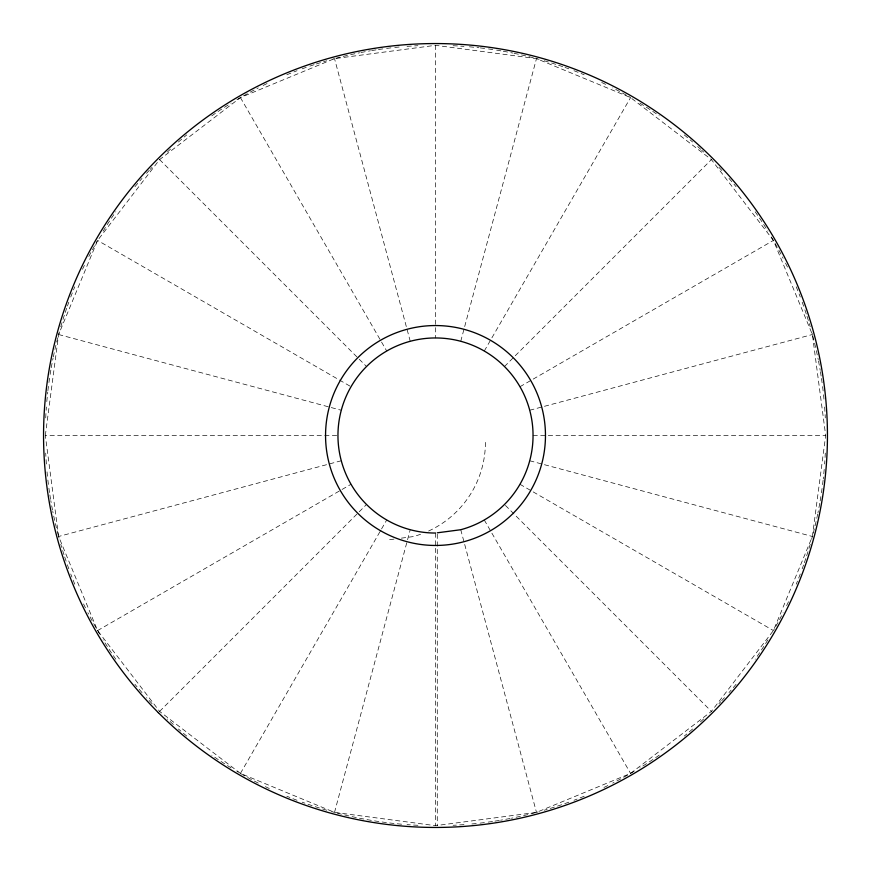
<?xml version="1.0" encoding="UTF-8"?>
<svg xmlns="http://www.w3.org/2000/svg" width="871" height="871" viewBox="0 0 871 871"><rect width="100%" height="100%" fill="white"/><g stroke="black" fill="none" stroke-linecap="round" stroke-linejoin="round"><path stroke-width="0.65" stroke-dasharray="4.36 3.27" d="M45.325 435.5L58.618 334.518L97.596 240.418L159.6 159.6L240.418 97.596L334.518 58.618L435.5 45.325L536.482 58.618L630.582 97.596L711.4 159.6L773.404 240.418L812.382 334.518L825.675 435.5L812.382 536.482L773.404 630.582L711.4 711.4L630.593 773.404L536.482 812.382L435.5 825.675L334.518 812.382L240.418 773.404L159.6 711.4L97.596 630.582L58.618 536.482L45.325 435.5L337.959 435.5M334.518 812.382L410.252 529.72M460.748 341.28L536.482 58.618M240.418 773.404L386.724 519.976M484.276 351.024L630.582 97.596A390.175 390.175 0 0 0 612.738 87.906M159.6 711.4L366.528 504.472M504.472 366.528L711.4 159.6M97.596 630.582L351.024 484.276M519.976 386.724L773.404 240.418M341.28 460.748L58.618 536.482A390.175 390.175 0 0 0 59.326 539.084M529.72 410.252L812.382 334.518A390.175 390.175 0 0 0 811.674 331.916M389.642 539.693L394.857 539.007M401.379 538.147L413.115 536.601A97.541 97.541 0 0 0 423.317 533.259M533.041 435.5L825.675 435.5M58.618 334.518L341.28 410.252M529.72 460.748L812.382 536.482M349.848 386.049L97.596 240.418A390.175 390.175 0 0 0 87.906 258.262M519.976 484.276L773.404 630.582A390.175 390.175 0 0 0 783.094 612.738M159.6 159.6L366.528 366.528M505.43 505.43L711.4 711.4M240.418 97.596L386.724 351.024M484.276 519.976L630.582 773.404M410.252 341.28L334.518 58.618A390.175 390.175 0 0 0 331.916 59.326M460.748 529.72L536.482 812.382A390.175 390.175 0 0 0 539.084 811.674M437.275 534.163L437.275 825.447M435.5 45.325L435.5 337.959M435.5 533.041L435.5 825.675M825.283 453.094A390.175 390.175 0 0 1 824.63 463.971M824.195 469.415A390.175 390.175 0 0 1 823.247 478.952M823.095 480.313A390.175 390.175 0 0 1 822.246 487.107M822.061 488.468A390.175 390.175 0 0 1 821.07 495.24M820.863 496.59A390.175 390.175 0 0 1 819.97 501.99M819.731 503.34A390.175 390.175 0 0 1 817.956 512.725M817.684 514.064A390.175 390.175 0 0 1 811.674 539.084M810.204 544.288A390.175 390.175 0 0 1 806.187 557.255M805.762 558.551A390.175 390.175 0 0 1 804.009 563.722M803.552 565.007A390.175 390.175 0 0 1 802.169 568.861M800.264 574A390.175 390.175 0 0 1 796.236 584.18M788.505 601.709A390.175 390.175 0 0 1 785.544 607.86M767.874 639.869A390.175 390.175 0 0 1 755.168 659.227M736.082 684.268A390.175 390.175 0 0 1 729.005 692.587M724.465 697.671A390.175 390.175 0 0 1 721.711 700.676M720.785 701.667A390.175 390.175 0 0 1 718.934 703.648M703.648 718.934A390.175 390.175 0 0 1 699.674 722.636M692.587 729.005A390.175 390.175 0 0 1 684.268 736.082M659.227 755.168A390.175 390.175 0 0 1 639.869 767.874M634.077 771.358A390.175 390.175 0 0 1 612.738 783.094M607.86 785.544A390.175 390.175 0 0 1 601.709 788.505M584.18 796.236A390.175 390.175 0 0 1 574 800.264M568.861 802.169A390.175 390.175 0 0 1 544.288 810.204M535.186 812.73A390.175 390.175 0 0 1 511.397 818.228M510.058 818.49A390.175 390.175 0 0 1 500.64 820.199M499.29 820.428A390.175 390.175 0 0 1 493.89 821.277M492.529 821.484A390.175 390.175 0 0 1 485.746 822.431M484.385 822.605A390.175 390.175 0 0 1 477.591 823.4M476.23 823.541A390.175 390.175 0 0 1 469.415 824.195M463.971 824.63A390.175 390.175 0 0 1 453.094 825.283M417.917 825.283A390.175 390.175 0 0 1 407.029 824.63M401.585 824.195A390.175 390.175 0 0 1 331.916 811.674M326.712 810.204A390.175 390.175 0 0 1 302.139 802.169M297.011 800.264A390.175 390.175 0 0 1 286.82 796.236M269.291 788.505A390.175 390.175 0 0 1 263.14 785.544M258.262 783.094A390.175 390.175 0 0 1 236.923 771.358M231.131 767.874A390.175 390.175 0 0 1 211.773 755.168M186.732 736.082A390.175 390.175 0 0 1 178.413 729.005M173.329 724.465A390.175 390.175 0 0 1 167.352 718.934M152.066 703.648A390.175 390.175 0 0 1 146.535 697.671M141.995 692.587A390.175 390.175 0 0 1 134.918 684.268M115.832 659.227A390.175 390.175 0 0 1 103.126 639.869M99.642 634.077A390.175 390.175 0 0 1 87.906 612.738M85.456 607.86A390.175 390.175 0 0 1 82.495 601.709M74.764 584.18A390.175 390.175 0 0 1 70.736 574M68.831 568.861A390.175 390.175 0 0 1 66.544 562.426M66.109 561.142A390.175 390.175 0 0 1 64.389 555.959M63.964 554.664A390.175 390.175 0 0 1 60.796 544.288M58.27 535.186A390.175 390.175 0 0 1 52.772 511.397M52.51 510.058A390.175 390.175 0 0 1 50.801 500.64M50.572 499.29A390.175 390.175 0 0 1 49.723 493.89M49.516 492.529A390.175 390.175 0 0 1 48.569 485.746M48.395 484.385A390.175 390.175 0 0 1 47.6 477.591M47.459 476.23A390.175 390.175 0 0 1 46.805 469.415M46.37 463.971A390.175 390.175 0 0 1 45.717 453.094M45.717 417.906A390.175 390.175 0 0 1 46.37 407.029M46.805 401.585A390.175 390.175 0 0 1 47.753 392.048M47.905 390.687A390.175 390.175 0 0 1 48.754 383.893M48.939 382.532A390.175 390.175 0 0 1 49.93 375.76M50.137 374.41A390.175 390.175 0 0 1 51.03 369.01M51.269 367.66A390.175 390.175 0 0 1 53.044 358.275M53.316 356.936A390.175 390.175 0 0 1 59.326 331.916M60.796 326.712A390.175 390.175 0 0 1 64.813 313.745M65.238 312.449A390.175 390.175 0 0 1 66.991 307.278M67.448 305.993A390.175 390.175 0 0 1 68.831 302.139M70.736 297A390.175 390.175 0 0 1 74.764 286.82M82.495 269.291A390.175 390.175 0 0 1 85.456 263.14M103.126 231.131A390.175 390.175 0 0 1 115.832 211.773M134.918 186.732A390.175 390.175 0 0 1 141.995 178.413M146.535 173.329A390.175 390.175 0 0 1 149.289 170.324M150.215 169.333A390.175 390.175 0 0 1 152.066 167.352M167.352 152.066A390.175 390.175 0 0 1 171.326 148.364M178.413 141.995A390.175 390.175 0 0 1 186.732 134.918M211.773 115.832A390.175 390.175 0 0 1 231.131 103.126M236.923 99.642A390.175 390.175 0 0 1 258.262 87.906M263.14 85.456A390.175 390.175 0 0 1 269.291 82.495M286.82 74.764A390.175 390.175 0 0 1 297 70.736M302.139 68.831A390.175 390.175 0 0 1 308.574 66.544M309.858 66.109A390.175 390.175 0 0 1 315.041 64.389M316.336 63.964A390.175 390.175 0 0 1 326.712 60.796M335.814 58.27A390.175 390.175 0 0 1 359.603 52.772M360.942 52.51A390.175 390.175 0 0 1 370.36 50.801M371.71 50.572A390.175 390.175 0 0 1 377.11 49.723M378.471 49.516A390.175 390.175 0 0 1 385.254 48.569M386.615 48.395A390.175 390.175 0 0 1 393.409 47.6M394.77 47.459A390.175 390.175 0 0 1 401.585 46.805M407.029 46.37A390.175 390.175 0 0 1 417.906 45.717M453.094 45.717A390.175 390.175 0 0 1 463.971 46.37M469.415 46.805A390.175 390.175 0 0 1 478.952 47.753M480.313 47.905A390.175 390.175 0 0 1 487.107 48.754M488.468 48.939A390.175 390.175 0 0 1 495.24 49.93M496.59 50.137A390.175 390.175 0 0 1 501.99 51.03M503.34 51.269A390.175 390.175 0 0 1 512.725 53.044M514.064 53.316A390.175 390.175 0 0 1 539.084 59.326M544.288 60.796A390.175 390.175 0 0 1 557.255 64.813M558.551 65.238A390.175 390.175 0 0 1 563.722 66.991M565.007 67.448A390.175 390.175 0 0 1 568.861 68.831M574 70.736A390.175 390.175 0 0 1 584.18 74.764M601.709 82.495A390.175 390.175 0 0 1 607.86 85.456M639.869 103.126A390.175 390.175 0 0 1 659.227 115.832M684.268 134.918A390.175 390.175 0 0 1 692.587 141.995M697.671 146.535A390.175 390.175 0 0 1 700.676 149.289M701.667 150.215A390.175 390.175 0 0 1 703.648 152.066M718.934 167.352A390.175 390.175 0 0 1 722.636 171.326M729.005 178.413A390.175 390.175 0 0 1 736.082 186.732M755.168 211.773A390.175 390.175 0 0 1 767.874 231.131M771.358 236.923A390.175 390.175 0 0 1 783.094 258.262M785.544 263.14A390.175 390.175 0 0 1 788.505 269.291M796.236 286.82A390.175 390.175 0 0 1 800.264 297M802.169 302.139A390.175 390.175 0 0 1 804.456 308.574M804.891 309.858A390.175 390.175 0 0 1 806.611 315.041M807.036 316.336A390.175 390.175 0 0 1 810.204 326.712M812.73 335.814A390.175 390.175 0 0 1 818.228 359.603M818.49 360.942A390.175 390.175 0 0 1 820.199 370.36M820.428 371.71A390.175 390.175 0 0 1 821.277 377.11M821.484 378.471A390.175 390.175 0 0 1 822.431 385.254M822.605 386.615A390.175 390.175 0 0 1 823.4 393.409M823.541 394.77A390.175 390.175 0 0 1 824.195 401.585M824.63 407.029A390.175 390.175 0 0 1 825.283 417.906M485.408 442.381A97.541 97.541 0 0 1 428.292 531.158"/><path stroke-width="1.31" d="M437.275 532.812L460.748 529.72A97.541 97.541 0 0 0 510.221 372.799A97.541 97.541 0 0 0 347.094 394.28A97.541 97.541 0 0 0 435.5 533.041M158.348 712.652A391.95 391.95 0 0 0 814.091 536.939A391.95 391.95 0 0 0 334.061 56.909A391.95 391.95 0 0 0 158.348 712.652M380.518 530.722A109.964 109.964 0 0 0 545.464 435.5A109.964 109.964 0 0 0 380.518 340.278A109.964 109.964 0 0 0 380.518 530.722"/></g></svg>
